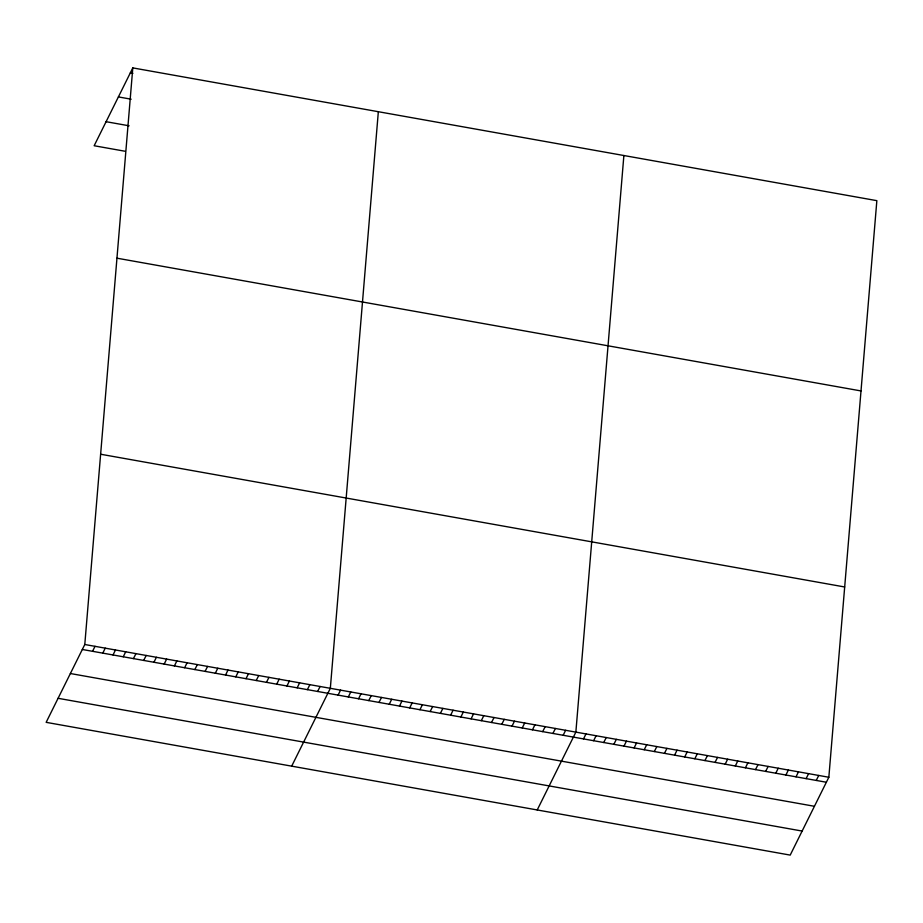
<?xml version="1.0" encoding="UTF-8"?>
<svg xmlns="http://www.w3.org/2000/svg" width="923" height="923" viewBox="0 0 923 923"><rect width="100%" height="100%" fill="white"/><g stroke="black" fill="none" stroke-linecap="round" stroke-linejoin="round"><path stroke-width="1.38" d="M84.789 644.508L132.797 67.898L876.85 200.66L828.842 777.258L790.203 855.102L46.15 722.34L84.789 644.508L828.842 777.258M378.338 111.706L330.33 688.316L291.691 766.148M623.879 155.526L575.86 732.124L537.221 809.967M132.797 67.898L94.158 145.742L124.859 151.21M92.554 651.303L95.023 646.331M102.776 653.138L105.245 648.154M113.01 654.961L115.479 649.988M123.244 656.784L125.713 651.811M133.466 658.607L135.946 653.634M143.7 660.441L146.169 655.457M153.933 662.264L156.402 657.28M164.167 664.087L166.636 659.114M174.389 665.91L176.87 660.937M184.623 667.733L187.092 662.76M194.857 669.567L197.326 664.583M205.091 671.39L207.56 666.418M215.313 673.213L217.782 668.24M225.547 675.036L228.016 670.063M235.78 676.859L238.249 671.886M246.014 678.693L248.483 673.709M256.236 680.516L258.705 675.544M266.47 682.339L268.939 677.367M276.704 684.162L279.173 679.19M286.926 685.997L289.407 681.012M297.16 687.82L299.629 682.835M307.394 689.643L309.863 684.67M317.627 691.465L320.096 686.493M338.083 695.123L340.552 690.139M348.317 696.946L350.786 691.973M358.551 698.769L361.02 693.796M368.773 700.592L371.242 695.619M379.007 702.415L381.476 697.442M389.241 704.249L391.71 699.265M399.474 706.072L401.943 701.099M409.697 707.895L412.166 702.922M419.93 709.718L422.399 704.745M430.164 711.541L432.633 706.568M440.386 713.375L442.867 708.391M450.62 715.198L453.089 710.225M460.854 717.021L463.323 712.048M471.088 718.844L473.557 713.871M481.31 720.678L483.79 715.694M491.544 722.501L494.013 717.517M501.777 724.324L504.246 719.352M512.011 726.147L514.48 721.175M522.233 727.97L524.702 722.997M532.467 729.805L534.936 724.82M542.701 731.627L545.17 726.655M552.935 733.45L555.404 728.478M563.157 735.273L565.626 730.301M583.509 738.908L585.978 733.935M593.627 740.707L596.096 735.735M603.746 742.519L606.215 737.546M613.864 744.319L616.333 739.346M623.983 746.13L626.452 741.157M634.101 747.93L636.57 742.957M644.219 749.741L646.7 744.769M654.349 751.541L656.818 746.569M664.468 753.353L666.937 748.38M674.586 755.152L677.055 750.18M684.704 756.964L687.174 751.991M694.823 758.764L697.292 753.791M704.941 760.575L707.41 755.602M715.06 762.375L717.529 757.402M725.178 764.186L727.647 759.214M735.296 765.986L737.765 761.014M745.415 767.798L747.884 762.813M755.533 769.597L758.002 764.625M765.652 771.409L768.121 766.425M775.77 773.209L778.239 768.236M785.888 775.02L788.357 770.036M796.007 776.82L798.476 771.847M806.125 778.631L808.594 773.647M816.244 780.431L818.724 775.458M130.328 72.882L132.889 73.332M118.398 96.927L131.181 99.199M106.099 121.698L129.116 125.805M116.956 258.186L861.009 390.937M100.63 454.231L844.683 586.982M82.32 649.48L826.373 782.243M70.379 673.525L814.432 806.287M58.08 698.296L802.133 831.058"/></g></svg>
